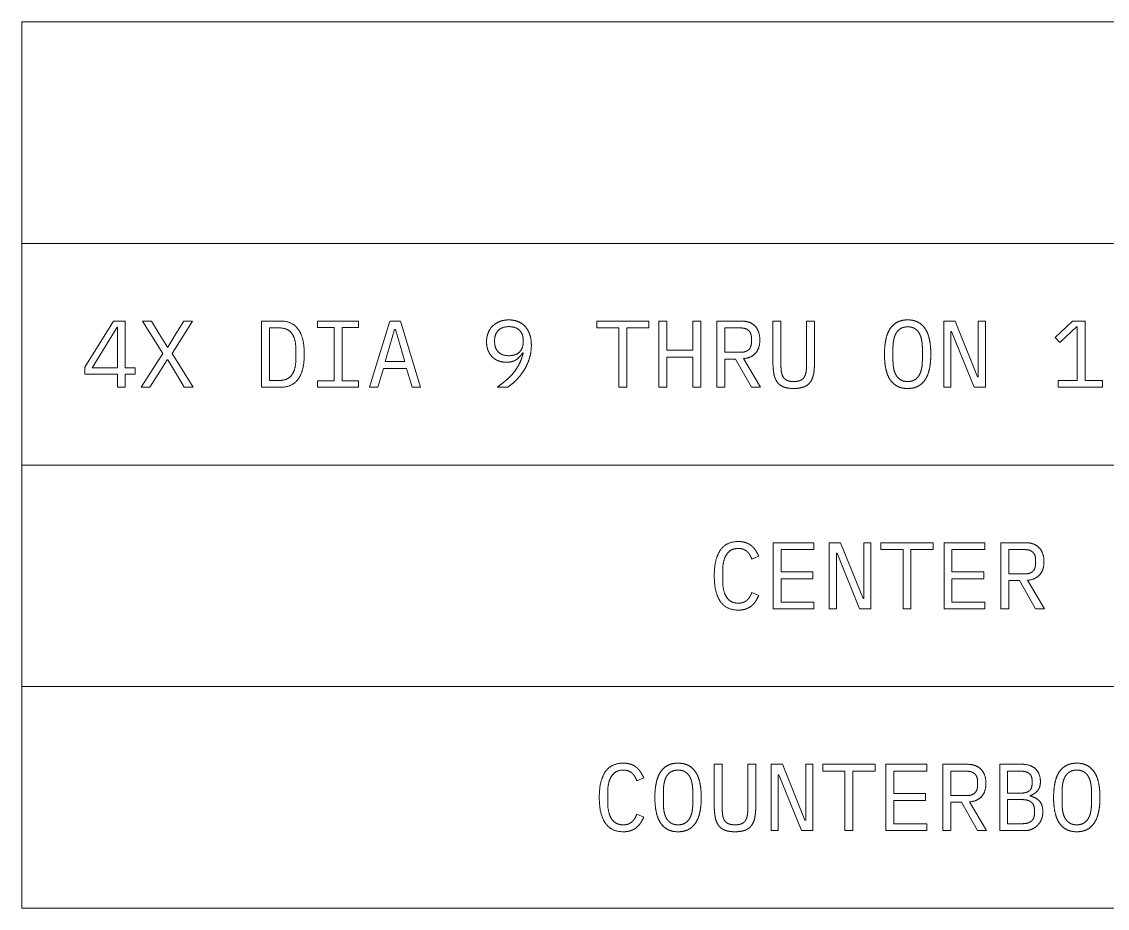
# Model space of a CAD drawing. Header units: millimetres. Extents: x 41 to 831, y 11 to 584.
# Drawn here: x 746.28 to 780.58, y 556 to 584 of the extents above; entities that cross this region are included whole.
import ezdxf

# ---------------------------------------------------------------- set-up
doc = ezdxf.new("R2010")
doc.units = ezdxf.units.MM
doc.layers.add('dims', color=7, linetype='Continuous', lineweight=5)

msp = doc.modelspace()

# ---------------------------------------------------------------- linework, layer by layer
at = {"layer": 'dims'}
for p, q in [((746.276, 556), (746.276, 584)), ((746.276, 584), (831, 584)), ((746.276, 577), (831, 577)), ((749.182, 574.547), (748.276, 573.086)), ((748.501, 573.071), (749.296, 574.352)), ((749.548, 574.547), (749.182, 574.547)), ((749.296, 574.352), (749.308, 574.352)), ((749.308, 574.352), (749.308, 573.071)), ((749.548, 573.071), (749.548, 574.547)), ((750.091, 574.547), (750.736, 573.521)), ((750.376, 574.547), (750.091, 574.547)), ((750.619, 574.142), (750.376, 574.547)), ((751.03, 573.524), (751.678, 574.547)), ((751.402, 574.547), (751.15, 574.142)), ((751.678, 574.547), (751.402, 574.547)), ((753.859, 574.547), (753.859, 572.453)), ((754.444, 574.547), (753.859, 574.547)), ((754.111, 574.328), (754.432, 574.328)), ((754.111, 572.672), (754.111, 574.328)), ((755.626, 574.547), (755.626, 574.346)), ((756.922, 574.547), (755.626, 574.547)), ((755.626, 574.346), (756.148, 574.346)), ((756.148, 574.346), (756.148, 572.654)), ((756.4, 574.346), (756.922, 574.346)), ((756.4, 572.654), (756.4, 574.346)), ((756.922, 574.346), (756.922, 574.547)), ((757.909, 574.547), (757.267, 572.453)), ((758.242, 574.547), (757.909, 574.547)), ((758.884, 572.453), (758.242, 574.547)), ((764.449, 574.547), (764.449, 574.328)), ((766.099, 574.547), (764.449, 574.547)), ((764.449, 574.328), (765.148, 574.328)), ((765.148, 574.328), (765.148, 572.453)), ((765.4, 574.328), (766.099, 574.328)), ((765.4, 572.453), (765.4, 574.328)), ((766.099, 574.328), (766.099, 574.547)), ((766.414, 574.547), (766.414, 572.453)), ((766.666, 574.547), (766.414, 574.547)), ((766.666, 573.623), (766.666, 574.547)), ((767.482, 574.547), (767.482, 573.623)), ((767.734, 574.547), (767.482, 574.547)), ((767.734, 572.453), (767.734, 574.547)), ((768.244, 574.547), (768.244, 572.453)), ((769.006, 574.547), (768.244, 574.547)), ((768.496, 574.328), (769, 574.328)), ((768.496, 573.56), (768.496, 574.328)), ((770.266, 574.547), (770.014, 574.547)), ((770.014, 574.547), (770.014, 573.35)), ((770.266, 573.29), (770.266, 574.547)), ((771.082, 574.547), (771.082, 573.29)), ((771.334, 574.547), (771.082, 574.547)), ((771.334, 573.35), (771.334, 574.547)), ((775.414, 574.547), (775.414, 572.453)), ((775.771, 574.547), (775.414, 574.547)), ((776.485, 572.783), (775.771, 574.547)), ((776.506, 574.547), (776.506, 572.783)), ((776.734, 574.547), (776.506, 574.547)), ((776.734, 572.453), (776.734, 574.547)), ((779.488, 574.547), (778.933, 574.028)), ((779.08, 573.869), (779.608, 574.361)), ((779.881, 574.547), (779.488, 574.547)), ((779.608, 574.361), (779.629, 574.361)), ((779.629, 574.361), (779.629, 572.672)), ((779.881, 572.672), (779.881, 574.547)), ((750.88, 573.719), (750.619, 574.142)), ((751.15, 574.142), (750.892, 573.719)), ((757.765, 573.269), (758.059, 574.28)), ((758.059, 574.28), (758.086, 574.28)), ((758.086, 574.28), (758.38, 573.269)), ((769.336, 574.022), (769.336, 573.866)), ((775.642, 574.217), (775.663, 574.217)), ((775.642, 572.453), (775.642, 574.217)), ((775.663, 574.217), (776.377, 572.453)), ((778.933, 574.028), (779.08, 573.869)), ((750.892, 573.719), (750.88, 573.719)), ((754.939, 573.662), (754.939, 573.338)), ((761.221, 573.899), (761.221, 573.923)), ((762.127, 573.923), (762.127, 573.899)), ((767.482, 573.623), (766.666, 573.623)), ((773.809, 573.329), (773.809, 573.671)), ((774.739, 573.671), (774.739, 573.329)), ((750.736, 573.521), (750.052, 572.453)), ((750.592, 572.87), (750.877, 573.326)), ((750.877, 573.326), (750.889, 573.326)), ((750.889, 573.326), (751.165, 572.87)), ((751.699, 572.453), (751.03, 573.524)), ((762.109, 573.545), (762.124, 573.539)), ((766.666, 573.404), (767.482, 573.404)), ((766.666, 572.453), (766.666, 573.404)), ((767.482, 573.404), (767.482, 572.453)), ((769, 573.56), (768.496, 573.56)), ((768.496, 572.453), (768.496, 573.347)), ((768.496, 573.347), (768.829, 573.347)), ((768.829, 573.347), (769.339, 572.453)), ((769.621, 572.453), (769.087, 573.359)), ((748.276, 573.086), (748.276, 572.864)), ((749.308, 573.071), (748.501, 573.071)), ((749.86, 573.071), (749.548, 573.071)), ((749.86, 572.864), (749.86, 573.071)), ((757.528, 572.453), (757.705, 573.05)), ((757.705, 573.05), (758.44, 573.05)), ((758.38, 573.269), (757.765, 573.269)), ((758.44, 573.05), (758.617, 572.453)), ((748.276, 572.864), (749.308, 572.864)), ((749.308, 572.864), (749.308, 572.453)), ((749.548, 572.864), (749.86, 572.864)), ((749.548, 572.453), (749.548, 572.864)), ((750.328, 572.453), (750.592, 572.87)), ((751.165, 572.87), (751.414, 572.453)), ((754.432, 572.672), (754.111, 572.672)), ((755.626, 572.654), (755.626, 572.453)), ((756.148, 572.654), (755.626, 572.654)), ((756.922, 572.654), (756.4, 572.654)), ((756.922, 572.453), (756.922, 572.654)), ((776.506, 572.783), (776.485, 572.783)), ((779.029, 572.672), (779.029, 572.453)), ((779.629, 572.672), (779.029, 572.672)), ((780.433, 572.672), (779.881, 572.672)), ((780.433, 572.453), (780.433, 572.672)), ((749.308, 572.453), (749.548, 572.453)), ((750.052, 572.453), (750.328, 572.453)), ((751.414, 572.453), (751.699, 572.453)), ((753.859, 572.453), (754.444, 572.453)), ((755.626, 572.453), (756.922, 572.453)), ((757.267, 572.453), (757.528, 572.453)), ((758.617, 572.453), (758.884, 572.453)), ((761.299, 572.453), (761.623, 572.453)), ((765.148, 572.453), (765.4, 572.453)), ((766.414, 572.453), (766.666, 572.453)), ((767.482, 572.453), (767.734, 572.453)), ((768.244, 572.453), (768.496, 572.453)), ((769.339, 572.453), (769.621, 572.453)), ((775.414, 572.453), (775.642, 572.453)), ((776.377, 572.453), (776.734, 572.453)), ((779.029, 572.453), (780.433, 572.453)), ((746.276, 570), (831, 570)), ((770.023, 567.547), (770.023, 565.453)), ((771.313, 567.547), (770.023, 567.547)), ((771.313, 567.328), (771.313, 567.547)), ((771.793, 567.547), (771.793, 565.453)), ((772.15, 567.547), (771.793, 567.547)), ((772.864, 565.783), (772.15, 567.547)), ((772.885, 567.547), (772.885, 565.783)), ((773.113, 567.547), (772.885, 567.547)), ((773.113, 565.453), (773.113, 567.547)), ((773.428, 567.547), (773.428, 567.328)), ((775.078, 567.547), (773.428, 567.547)), ((775.078, 567.328), (775.078, 567.547)), ((775.423, 567.547), (775.423, 565.453)), ((776.713, 567.547), (775.423, 567.547)), ((776.713, 567.328), (776.713, 567.547)), ((777.223, 567.547), (777.223, 565.453)), ((777.985, 567.547), (777.223, 567.547)), ((769.351, 567.025), (769.567, 567.124)), ((770.275, 567.328), (771.313, 567.328)), ((770.275, 566.623), (770.275, 567.328)), ((772.021, 567.217), (772.042, 567.217)), ((772.021, 565.453), (772.021, 567.217)), ((772.042, 567.217), (772.756, 565.453)), ((773.428, 567.328), (774.127, 567.328)), ((774.127, 567.328), (774.127, 565.453)), ((774.379, 567.328), (775.078, 567.328)), ((774.379, 565.453), (774.379, 567.328)), ((775.675, 567.328), (776.713, 567.328)), ((775.675, 566.623), (775.675, 567.328)), ((777.475, 567.328), (777.979, 567.328)), ((777.475, 566.56), (777.475, 567.328)), ((778.315, 567.022), (778.315, 566.866)), ((768.43, 566.329), (768.43, 566.671)), ((771.277, 566.623), (770.275, 566.623)), ((771.277, 566.404), (771.277, 566.623)), ((776.677, 566.623), (775.675, 566.623)), ((776.677, 566.404), (776.677, 566.623)), ((777.979, 566.56), (777.475, 566.56)), ((770.275, 566.404), (771.277, 566.404)), ((770.275, 565.672), (770.275, 566.404)), ((775.675, 566.404), (776.677, 566.404)), ((775.675, 565.672), (775.675, 566.404)), ((777.475, 565.453), (777.475, 566.347)), ((777.475, 566.347), (777.808, 566.347)), ((777.808, 566.347), (778.318, 565.453)), ((778.6, 565.453), (778.066, 566.359)), ((769.567, 565.876), (769.351, 565.975)), ((772.885, 565.783), (772.864, 565.783)), ((770.023, 565.453), (771.313, 565.453)), ((771.313, 565.672), (770.275, 565.672)), ((771.313, 565.453), (771.313, 565.672)), ((771.793, 565.453), (772.021, 565.453)), ((772.756, 565.453), (773.113, 565.453)), ((774.127, 565.453), (774.379, 565.453)), ((775.423, 565.453), (776.713, 565.453)), ((776.713, 565.672), (775.675, 565.672)), ((776.713, 565.453), (776.713, 565.672)), ((777.223, 565.453), (777.475, 565.453)), ((778.318, 565.453), (778.6, 565.453)), ((746.276, 563), (831, 563)), ((768.411, 560.547), (768.159, 560.547)), ((768.159, 560.547), (768.159, 559.35)), ((768.411, 559.29), (768.411, 560.547)), ((769.226, 560.547), (769.226, 559.29)), ((769.479, 560.547), (769.226, 560.547)), ((769.479, 559.35), (769.479, 560.547)), ((769.959, 560.547), (769.959, 558.453)), ((770.316, 560.547), (769.959, 560.547)), ((771.029, 558.783), (770.316, 560.547)), ((771.051, 560.547), (771.051, 558.783)), ((771.279, 560.547), (771.051, 560.547)), ((771.279, 558.453), (771.279, 560.547)), ((771.594, 560.547), (771.594, 560.328)), ((773.244, 560.547), (771.594, 560.547)), ((771.594, 560.328), (772.293, 560.328)), ((772.293, 560.328), (772.293, 558.453)), ((772.544, 560.328), (773.244, 560.328)), ((772.544, 558.453), (772.544, 560.328)), ((773.244, 560.328), (773.244, 560.547)), ((773.589, 560.547), (773.589, 558.453)), ((774.879, 560.547), (773.589, 560.547)), ((773.841, 560.328), (774.879, 560.328)), ((773.841, 559.623), (773.841, 560.328)), ((774.879, 560.328), (774.879, 560.547)), ((775.389, 560.547), (775.389, 558.453)), ((776.151, 560.547), (775.389, 560.547)), ((775.641, 560.328), (776.144, 560.328)), ((775.641, 559.56), (775.641, 560.328)), ((777.183, 560.547), (777.183, 558.453)), ((777.894, 560.547), (777.183, 560.547)), ((777.434, 560.328), (777.866, 560.328)), ((777.434, 559.638), (777.434, 560.328)), ((765.716, 560.025), (765.933, 560.124)), ((770.186, 560.217), (770.208, 560.217)), ((770.186, 558.453), (770.186, 560.217)), ((770.208, 560.217), (770.921, 558.453)), ((776.481, 560.022), (776.481, 559.866)), ((778.206, 560.04), (778.206, 559.923)), ((764.796, 559.329), (764.796, 559.671)), ((766.554, 559.329), (766.554, 559.671)), ((767.484, 559.671), (767.484, 559.329)), ((774.843, 559.623), (773.841, 559.623)), ((774.843, 559.404), (774.843, 559.623)), ((776.144, 559.56), (775.641, 559.56)), ((777.866, 559.638), (777.434, 559.638)), ((778.143, 559.548), (778.143, 559.557)), ((779.154, 559.329), (779.154, 559.671)), ((780.084, 559.671), (780.084, 559.329)), ((773.841, 559.404), (774.843, 559.404)), ((773.841, 558.672), (773.841, 559.404)), ((775.641, 558.453), (775.641, 559.347)), ((775.641, 559.347), (775.974, 559.347)), ((775.974, 559.347), (776.484, 558.453)), ((776.766, 558.453), (776.231, 559.359)), ((777.434, 559.431), (777.909, 559.431)), ((777.434, 558.672), (777.434, 559.431)), ((765.933, 558.876), (765.716, 558.975)), ((778.281, 559.113), (778.281, 558.99)), ((771.051, 558.783), (771.029, 558.783)), ((774.879, 558.672), (773.841, 558.672)), ((774.879, 558.453), (774.879, 558.672)), ((777.909, 558.672), (777.434, 558.672)), ((769.959, 558.453), (770.186, 558.453)), ((770.921, 558.453), (771.279, 558.453)), ((772.293, 558.453), (772.544, 558.453)), ((773.589, 558.453), (774.879, 558.453)), ((775.389, 558.453), (775.641, 558.453)), ((776.484, 558.453), (776.766, 558.453)), ((777.183, 558.453), (777.984, 558.453)), ((746.276, 556), (831, 556))]:
    msp.add_line(p, q, dxfattribs=at)
for points in [[(754.812, 574.154), (754.684, 574.328), (754.432, 574.328)], [(754.444, 574.547), (754.828, 574.547), (755.017, 574.283)], [(761.016, 574.17), (761.065, 574.298), (761.158, 574.389)], [(761.158, 574.389), (761.251, 574.481), (761.382, 574.532)], [(761.674, 574.37), (761.458, 574.37), (761.34, 574.253)], [(761.382, 574.532), (761.512, 574.583), (761.671, 574.583)], [(761.671, 574.583), (761.836, 574.583), (761.968, 574.527)], [(762.009, 574.253), (761.89, 574.37), (761.674, 574.37)], [(761.968, 574.527), (762.1, 574.472), (762.192, 574.369)], [(762.192, 574.369), (762.283, 574.265), (762.333, 574.115)], [(769.248, 574.248), (769.159, 574.328), (769, 574.328)], [(769.006, 574.547), (769.297, 574.547), (769.45, 574.388)], [(769.45, 574.388), (769.603, 574.229), (769.603, 573.944)], [(773.716, 574.298), (773.806, 574.436), (773.944, 574.509)], [(774.061, 574.314), (773.974, 574.265), (773.917, 574.175)], [(773.944, 574.509), (774.082, 574.583), (774.274, 574.583)], [(774.274, 574.364), (774.148, 574.364), (774.061, 574.314)], [(774.274, 574.583), (774.466, 574.583), (774.604, 574.509)], [(774.487, 574.314), (774.4, 574.364), (774.274, 574.364)], [(774.631, 574.175), (774.574, 574.265), (774.487, 574.314)], [(774.604, 574.509), (774.742, 574.436), (774.832, 574.298)], [(754.939, 573.662), (754.939, 573.98), (754.812, 574.154)], [(755.017, 574.283), (755.206, 574.019), (755.206, 573.5)], [(760.966, 573.89), (760.966, 574.043), (761.016, 574.17)], [(761.34, 574.253), (761.221, 574.136), (761.221, 573.923)], [(762.127, 573.923), (762.127, 574.136), (762.009, 574.253)], [(762.333, 574.115), (762.382, 573.965), (762.382, 573.779)], [(769.336, 574.022), (769.336, 574.169), (769.248, 574.248)], [(773.542, 573.5), (773.542, 573.755), (773.584, 573.957)], [(773.584, 573.957), (773.626, 574.16), (773.716, 574.298)], [(773.917, 574.175), (773.86, 574.085), (773.835, 573.956)], [(774.714, 573.956), (774.688, 574.085), (774.631, 574.175)], [(774.832, 574.298), (774.922, 574.16), (774.964, 573.957)], [(774.964, 573.957), (775.006, 573.755), (775.006, 573.5)], [(761.013, 573.621), (760.966, 573.74), (760.966, 573.89)], [(761.142, 573.419), (761.059, 573.503), (761.013, 573.621)], [(761.221, 573.899), (761.221, 573.686), (761.34, 573.569)], [(762.009, 573.569), (762.127, 573.686), (762.127, 573.899)], [(762.382, 573.779), (762.382, 573.545), (762.312, 573.339)], [(769, 573.56), (769.159, 573.56), (769.248, 573.639)], [(769.248, 573.639), (769.336, 573.719), (769.336, 573.866)], [(769.603, 573.944), (769.603, 573.689), (769.471, 573.536)], [(773.835, 573.956), (773.809, 573.827), (773.809, 573.671)], [(774.739, 573.671), (774.739, 573.827), (774.714, 573.956)], [(754.812, 572.846), (754.939, 573.02), (754.939, 573.338)], [(755.206, 573.5), (755.206, 572.981), (755.017, 572.717)], [(761.34, 573.29), (761.224, 573.335), (761.142, 573.419)], [(761.34, 573.569), (761.458, 573.452), (761.674, 573.452)], [(761.593, 573.245), (761.455, 573.245), (761.34, 573.29)], [(761.91, 573.33), (761.788, 573.245), (761.593, 573.245)], [(761.674, 573.452), (761.89, 573.452), (762.009, 573.569)], [(762.109, 573.545), (762.031, 573.416), (761.91, 573.33)], [(762.01, 573.21), (762.079, 573.356), (762.124, 573.539)], [(762.312, 573.339), (762.241, 573.134), (762.13, 572.964)], [(769.471, 573.536), (769.339, 573.383), (769.087, 573.359)], [(770.037, 572.942), (770.014, 573.116), (770.014, 573.35)], [(770.266, 573.29), (770.266, 573.137), (770.275, 573.017)], [(771.073, 573.017), (771.082, 573.137), (771.082, 573.29)], [(771.334, 573.35), (771.334, 573.116), (771.312, 572.942)], [(773.584, 573.041), (773.542, 573.242), (773.542, 573.5)], [(773.809, 573.329), (773.809, 573.17), (773.835, 573.043)], [(774.714, 573.043), (774.739, 573.17), (774.739, 573.329)], [(775.006, 573.5), (775.006, 573.242), (774.964, 573.041)], [(761.604, 572.693), (761.737, 572.81), (761.839, 572.938)], [(761.839, 572.938), (761.941, 573.065), (762.01, 573.21)], [(762.13, 572.964), (762.019, 572.795), (761.886, 572.664)], [(770.13, 572.651), (770.059, 572.768), (770.037, 572.942)], [(770.275, 573.017), (770.284, 572.897), (770.323, 572.811)], [(771.025, 572.811), (771.064, 572.897), (771.073, 573.017)], [(771.312, 572.942), (771.289, 572.768), (771.219, 572.651)], [(773.716, 572.702), (773.626, 572.84), (773.584, 573.041)], [(773.835, 573.043), (773.86, 572.915), (773.917, 572.825)], [(774.631, 572.825), (774.688, 572.915), (774.714, 573.043)], [(774.964, 573.041), (774.922, 572.84), (774.832, 572.702)], [(754.432, 572.672), (754.684, 572.672), (754.812, 572.846)], [(755.017, 572.717), (754.828, 572.453), (754.444, 572.453)], [(761.299, 572.453), (761.47, 572.576), (761.604, 572.693)], [(761.886, 572.664), (761.752, 572.534), (761.623, 572.453)], [(770.331, 572.475), (770.2, 572.534), (770.13, 572.651)], [(770.323, 572.811), (770.362, 572.726), (770.445, 572.681)], [(770.445, 572.681), (770.527, 572.636), (770.674, 572.636)], [(770.674, 572.636), (770.821, 572.636), (770.904, 572.681)], [(770.904, 572.681), (770.986, 572.726), (771.025, 572.811)], [(771.219, 572.651), (771.148, 572.534), (771.018, 572.475)], [(773.944, 572.49), (773.806, 572.564), (773.716, 572.702)], [(773.917, 572.825), (773.974, 572.735), (774.061, 572.685)], [(774.061, 572.685), (774.148, 572.636), (774.274, 572.636)], [(774.274, 572.636), (774.4, 572.636), (774.487, 572.685)], [(774.487, 572.685), (774.574, 572.735), (774.631, 572.825)], [(774.832, 572.702), (774.742, 572.564), (774.604, 572.49)], [(770.674, 572.417), (770.461, 572.417), (770.331, 572.475)], [(771.018, 572.475), (770.887, 572.417), (770.674, 572.417)], [(774.274, 572.417), (774.082, 572.417), (773.944, 572.49)], [(774.604, 572.49), (774.466, 572.417), (774.274, 572.417)], [(768.351, 567.304), (768.538, 567.583), (768.922, 567.583)], [(768.922, 567.583), (769.066, 567.583), (769.171, 567.544)], [(769.171, 567.544), (769.276, 567.505), (769.351, 567.439)], [(769.351, 567.439), (769.426, 567.373), (769.477, 567.29)], [(777.985, 567.547), (778.276, 567.547), (778.429, 567.388)], [(768.163, 566.5), (768.163, 567.025), (768.351, 567.304)], [(768.552, 567.175), (768.43, 566.986), (768.43, 566.671)], [(768.922, 567.364), (768.673, 567.364), (768.552, 567.175)], [(769.086, 567.337), (769.018, 567.364), (768.922, 567.364)], [(769.203, 567.264), (769.153, 567.31), (769.086, 567.337)], [(769.288, 567.155), (769.252, 567.217), (769.203, 567.264)], [(769.351, 567.025), (769.324, 567.094), (769.288, 567.155)], [(769.477, 567.29), (769.528, 567.208), (769.567, 567.124)], [(778.227, 567.248), (778.138, 567.328), (777.979, 567.328)], [(778.315, 567.022), (778.315, 567.169), (778.227, 567.248)], [(778.429, 567.388), (778.582, 567.229), (778.582, 566.944)], [(778.227, 566.639), (778.315, 566.719), (778.315, 566.866)], [(778.582, 566.944), (778.582, 566.689), (778.45, 566.536)], [(768.351, 565.696), (768.163, 565.975), (768.163, 566.5)], [(777.979, 566.56), (778.138, 566.56), (778.227, 566.639)], [(778.45, 566.536), (778.318, 566.383), (778.066, 566.359)], [(768.43, 566.329), (768.43, 566.014), (768.552, 565.825)], [(768.552, 565.825), (768.673, 565.636), (768.922, 565.636)], [(769.086, 565.663), (769.153, 565.69), (769.203, 565.736)], [(769.203, 565.736), (769.252, 565.783), (769.288, 565.844)], [(769.288, 565.844), (769.324, 565.906), (769.351, 565.975)], [(769.567, 565.876), (769.528, 565.789), (769.477, 565.708)], [(768.922, 565.417), (768.538, 565.417), (768.351, 565.696)], [(768.922, 565.636), (769.018, 565.636), (769.086, 565.663)], [(769.171, 565.456), (769.066, 565.417), (768.922, 565.417)], [(769.351, 565.561), (769.276, 565.495), (769.171, 565.456)], [(769.477, 565.708), (769.426, 565.627), (769.351, 565.561)], [(764.716, 560.304), (764.904, 560.583), (765.288, 560.583)], [(765.288, 560.583), (765.431, 560.583), (765.536, 560.544)], [(766.689, 560.509), (766.826, 560.583), (767.019, 560.583)], [(767.019, 560.583), (767.211, 560.583), (767.349, 560.509)], [(779.289, 560.509), (779.426, 560.583), (779.619, 560.583)], [(779.619, 560.583), (779.811, 560.583), (779.949, 560.509)], [(764.529, 559.5), (764.529, 560.025), (764.716, 560.304)], [(765.288, 560.364), (765.039, 560.364), (764.917, 560.175)], [(765.451, 560.337), (765.384, 560.364), (765.288, 560.364)], [(765.568, 560.264), (765.519, 560.31), (765.451, 560.337)], [(765.536, 560.544), (765.641, 560.505), (765.716, 560.439)], [(765.654, 560.155), (765.618, 560.217), (765.568, 560.264)], [(765.716, 560.439), (765.791, 560.373), (765.842, 560.29)], [(765.842, 560.29), (765.894, 560.208), (765.933, 560.124)], [(766.329, 559.957), (766.371, 560.16), (766.461, 560.298)], [(766.461, 560.298), (766.551, 560.436), (766.689, 560.509)], [(766.806, 560.314), (766.719, 560.265), (766.661, 560.175)], [(767.019, 560.364), (766.893, 560.364), (766.806, 560.314)], [(767.231, 560.314), (767.144, 560.364), (767.019, 560.364)], [(767.376, 560.175), (767.319, 560.265), (767.231, 560.314)], [(767.349, 560.509), (767.486, 560.436), (767.576, 560.298)], [(767.576, 560.298), (767.666, 560.16), (767.709, 559.957)], [(776.392, 560.248), (776.304, 560.328), (776.144, 560.328)], [(776.151, 560.547), (776.441, 560.547), (776.595, 560.388)], [(776.481, 560.022), (776.481, 560.169), (776.392, 560.248)], [(776.595, 560.388), (776.748, 560.229), (776.748, 559.944)], [(778.116, 560.256), (778.026, 560.328), (777.866, 560.328)], [(777.894, 560.547), (778.164, 560.547), (778.316, 560.4)], [(778.206, 560.04), (778.206, 560.184), (778.116, 560.256)], [(778.316, 560.4), (778.469, 560.253), (778.469, 560.007)], [(778.929, 559.957), (778.971, 560.16), (779.061, 560.298)], [(779.061, 560.298), (779.151, 560.436), (779.289, 560.509)], [(779.406, 560.314), (779.319, 560.265), (779.261, 560.175)], [(779.619, 560.364), (779.493, 560.364), (779.406, 560.314)], [(779.831, 560.314), (779.744, 560.364), (779.619, 560.364)], [(779.976, 560.175), (779.919, 560.265), (779.831, 560.314)], [(779.949, 560.509), (780.086, 560.436), (780.176, 560.298)], [(780.176, 560.298), (780.266, 560.16), (780.309, 559.957)], [(764.917, 560.175), (764.796, 559.986), (764.796, 559.671)], [(765.716, 560.025), (765.689, 560.094), (765.654, 560.155)], [(766.286, 559.5), (766.286, 559.755), (766.329, 559.957)], [(766.579, 559.956), (766.554, 559.827), (766.554, 559.671)], [(766.661, 560.175), (766.604, 560.085), (766.579, 559.956)], [(767.458, 559.956), (767.433, 560.085), (767.376, 560.175)], [(767.484, 559.671), (767.484, 559.827), (767.458, 559.956)], [(767.709, 559.957), (767.751, 559.755), (767.751, 559.5)], [(776.748, 559.944), (776.748, 559.689), (776.616, 559.536)], [(778.116, 559.708), (778.206, 559.779), (778.206, 559.923)], [(778.469, 560.007), (778.469, 559.818), (778.378, 559.71)], [(778.886, 559.5), (778.886, 559.755), (778.929, 559.957)], [(779.179, 559.956), (779.154, 559.827), (779.154, 559.671)], [(779.261, 560.175), (779.204, 560.085), (779.179, 559.956)], [(780.058, 559.956), (780.033, 560.085), (779.976, 560.175)], [(780.084, 559.671), (780.084, 559.827), (780.058, 559.956)], [(780.309, 559.957), (780.351, 559.755), (780.351, 559.5)], [(776.144, 559.56), (776.304, 559.56), (776.392, 559.639)], [(776.392, 559.639), (776.481, 559.719), (776.481, 559.866)], [(777.866, 559.638), (778.026, 559.638), (778.116, 559.708)], [(778.378, 559.71), (778.286, 559.602), (778.143, 559.557)], [(778.143, 559.548), (778.319, 559.506), (778.434, 559.39)], [(764.716, 558.696), (764.529, 558.975), (764.529, 559.5)], [(764.796, 559.329), (764.796, 559.014), (764.917, 558.825)], [(766.329, 559.041), (766.286, 559.242), (766.286, 559.5)], [(766.554, 559.329), (766.554, 559.17), (766.579, 559.043)], [(767.458, 559.043), (767.484, 559.17), (767.484, 559.329)], [(767.751, 559.5), (767.751, 559.242), (767.709, 559.041)], [(768.181, 558.942), (768.159, 559.116), (768.159, 559.35)], [(768.411, 559.29), (768.411, 559.137), (768.42, 559.017)], [(769.217, 559.017), (769.226, 559.137), (769.226, 559.29)], [(769.479, 559.35), (769.479, 559.116), (769.456, 558.942)], [(776.616, 559.536), (776.484, 559.383), (776.231, 559.359)], [(778.182, 559.351), (778.083, 559.431), (777.909, 559.431)], [(778.281, 559.113), (778.281, 559.272), (778.182, 559.351)], [(778.434, 559.39), (778.548, 559.275), (778.548, 559.056)], [(778.929, 559.041), (778.886, 559.242), (778.886, 559.5)], [(779.154, 559.329), (779.154, 559.17), (779.179, 559.043)], [(780.058, 559.043), (780.084, 559.17), (780.084, 559.329)], [(780.351, 559.5), (780.351, 559.242), (780.309, 559.041)], [(765.654, 558.844), (765.689, 558.906), (765.716, 558.975)], [(765.933, 558.876), (765.894, 558.789), (765.842, 558.708)], [(766.461, 558.702), (766.371, 558.84), (766.329, 559.041)], [(766.579, 559.043), (766.604, 558.915), (766.661, 558.825)], [(767.376, 558.825), (767.433, 558.915), (767.458, 559.043)], [(767.709, 559.041), (767.666, 558.84), (767.576, 558.702)], [(768.274, 558.651), (768.204, 558.768), (768.181, 558.942)], [(768.42, 559.017), (768.429, 558.897), (768.467, 558.811)], [(769.17, 558.811), (769.209, 558.897), (769.217, 559.017)], [(769.456, 558.942), (769.434, 558.768), (769.363, 558.651)], [(778.182, 558.75), (778.281, 558.828), (778.281, 558.99)], [(778.548, 559.056), (778.548, 558.93), (778.506, 558.819)], [(779.061, 558.702), (778.971, 558.84), (778.929, 559.041)], [(779.179, 559.043), (779.204, 558.915), (779.261, 558.825)], [(779.976, 558.825), (780.033, 558.915), (780.058, 559.043)], [(780.309, 559.041), (780.266, 558.84), (780.176, 558.702)], [(765.288, 558.417), (764.904, 558.417), (764.716, 558.696)], [(764.917, 558.825), (765.039, 558.636), (765.288, 558.636)], [(765.288, 558.636), (765.384, 558.636), (765.451, 558.663)], [(765.451, 558.663), (765.519, 558.69), (765.568, 558.736)], [(765.716, 558.561), (765.641, 558.495), (765.536, 558.456)], [(765.568, 558.736), (765.618, 558.783), (765.654, 558.844)], [(765.842, 558.708), (765.791, 558.627), (765.716, 558.561)], [(766.689, 558.49), (766.551, 558.564), (766.461, 558.702)], [(766.661, 558.825), (766.719, 558.735), (766.806, 558.685)], [(766.806, 558.685), (766.893, 558.636), (767.019, 558.636)], [(767.019, 558.636), (767.144, 558.636), (767.231, 558.685)], [(767.231, 558.685), (767.319, 558.735), (767.376, 558.825)], [(767.576, 558.702), (767.486, 558.564), (767.349, 558.49)], [(768.475, 558.475), (768.344, 558.534), (768.274, 558.651)], [(768.467, 558.811), (768.506, 558.726), (768.589, 558.681)], [(768.589, 558.681), (768.671, 558.636), (768.819, 558.636)], [(768.819, 558.636), (768.966, 558.636), (769.048, 558.681)], [(769.048, 558.681), (769.131, 558.726), (769.17, 558.811)], [(769.363, 558.651), (769.293, 558.534), (769.162, 558.475)], [(777.909, 558.672), (778.083, 558.672), (778.182, 558.75)], [(778.387, 558.627), (778.311, 558.546), (778.207, 558.499)], [(778.506, 558.819), (778.464, 558.708), (778.387, 558.627)], [(779.289, 558.49), (779.151, 558.564), (779.061, 558.702)], [(779.261, 558.825), (779.319, 558.735), (779.406, 558.685)], [(779.406, 558.685), (779.493, 558.636), (779.619, 558.636)], [(779.619, 558.636), (779.744, 558.636), (779.831, 558.685)], [(779.831, 558.685), (779.919, 558.735), (779.976, 558.825)], [(780.176, 558.702), (780.086, 558.564), (779.949, 558.49)], [(765.536, 558.456), (765.431, 558.417), (765.288, 558.417)], [(767.019, 558.417), (766.826, 558.417), (766.689, 558.49)], [(767.349, 558.49), (767.211, 558.417), (767.019, 558.417)], [(768.819, 558.417), (768.606, 558.417), (768.475, 558.475)], [(769.162, 558.475), (769.031, 558.417), (768.819, 558.417)], [(778.207, 558.499), (778.104, 558.453), (777.984, 558.453)], [(779.619, 558.417), (779.426, 558.417), (779.289, 558.49)], [(779.949, 558.49), (779.811, 558.417), (779.619, 558.417)]]:
    msp.add_open_spline(points, degree=2, dxfattribs=at)

doc.saveas('drawing.dxf')
